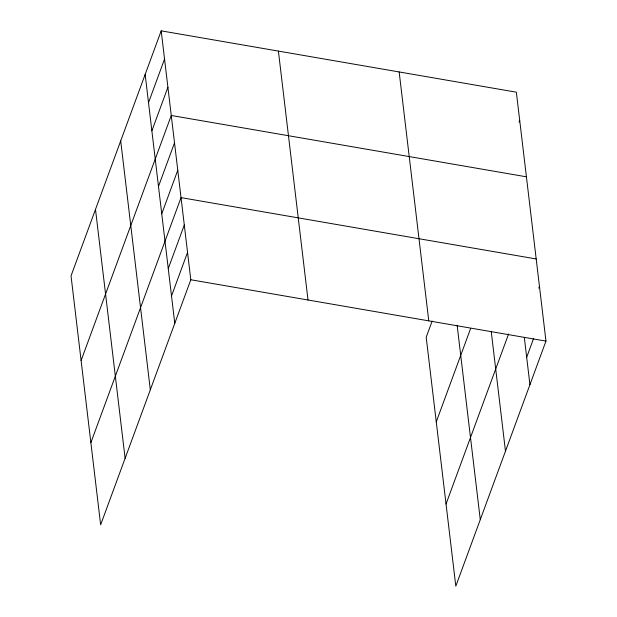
<?xml version="1.0" encoding="UTF-8"?>
<svg xmlns="http://www.w3.org/2000/svg" width="617" height="617" viewBox="0 0 617 617"><rect width="100%" height="100%" fill="white"/><g stroke="black" fill="none" stroke-linecap="round" stroke-linejoin="round"><path stroke-width="0.93" d="M161.191 30.85L71.032 275.899L100.648 524.812L190.807 279.763L161.191 30.85L516.352 92.188L545.968 341.101L455.809 586.15L426.193 337.237L432.147 321.064M148.52 102.63L164.546 59.062M151.875 130.843L167.901 87.275M81.105 360.529L171.264 115.479L526.424 176.817M158.484 186.434L174.518 142.859M161.747 213.814L177.773 170.246M90.876 442.674L181.036 197.625L536.196 258.963M168.264 268.58L184.29 225.004M171.518 295.959L187.553 252.384M519.051 122.174L519.707 120.392M436.265 421.866L470.671 328.337M446.037 504.004L508.593 333.982M538.795 288.116L539.451 286.342M526.679 357.297L533.551 338.617M190.807 279.763L545.968 341.101M524.319 337.468L529.934 384.676M491.209 331.252L505.477 451.158M457.143 325.29L480.273 519.661M399.153 71.942L428.769 320.863M278.398 51.088L308.014 300.009M145.157 74.426L174.773 323.339M120.701 140.907L150.317 389.828M95.496 209.41L125.112 458.331"/></g></svg>
